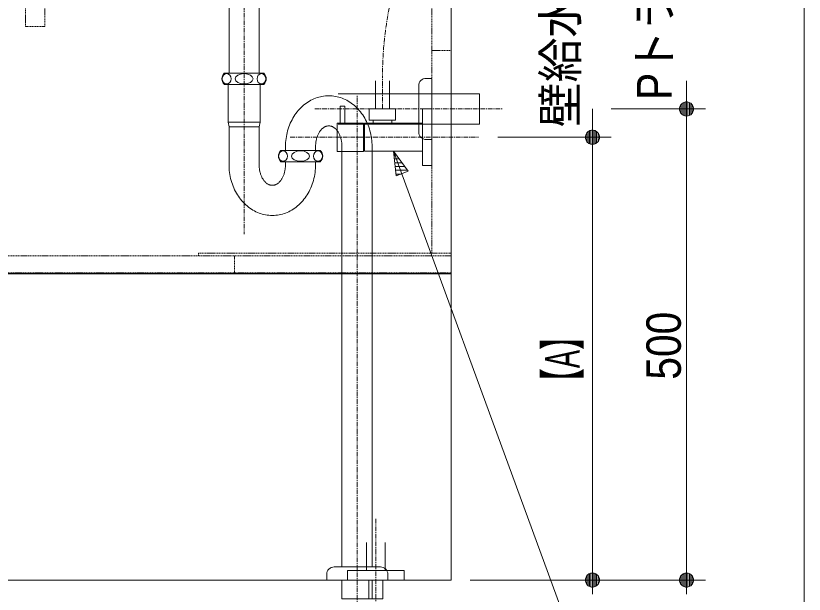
# Model space of a CAD drawing. Units: millimetres, scale not verified. Extents: x -6062 to 6062, y -3045 to 3045.
# Drawn here: x 1375 to 2212, y -2085 to -1471 of the extents above; entities that cross this region are included whole.
import ezdxf
from ezdxf.enums import TextEntityAlignment as Align

# ---------------------------------------------------------------- set-up
doc = ezdxf.new("R2010")
doc.units = ezdxf.units.MM
doc.header["$LTSCALE"] = 20
doc.linetypes.add('CHAIN1', pattern=[8, 5, -1, 1, -1])
doc.linetypes.add('DASHED1', pattern=[1.8, 1.2, -0.6])
for name, color, linetype, lineweight in [('0-0_1図面枠', 7, 'Continuous', 9), ('0-1_5ボウル・キャビネット', 7, 'Continuous', 9), ('0-2_2寸法-1', 7, 'Continuous', 9), ('0-3_0', 7, 'Continuous', 9), ('0-4_2寸法-2', 7, 'Continuous', 9), ('0-5_4給排水', 7, 'Continuous', 9), ('0-6_2寸法-3', 7, 'Continuous', 9)]:
    doc.layers.add(name, color=color, linetype=linetype, lineweight=lineweight)
doc.styles.add('ＭＳ Ｐゴシック', font='')
doc.styles.get('ＭＳ Ｐゴシック').set_extended_font_data('MS PGothic')

# ---------------------------------------------------------------- blocks, each defined once
blk = doc.blocks.new('グループ-2')
at = {"layer": '0-0_1図面枠'}
blk.add_lwpolyline([(-80000, 55400), (80000, 55400), (80000, -55400), (-80000, -55400)], close=True, dxfattribs=at)
blk = doc.blocks.new('図面枠')
at = {"layer": '0-0_1図面枠'}
blk.add_blockref('グループ-2', (0, 0), dxfattribs=at)
blk = doc.blocks.new('グループ-15')
at = {"layer": '0-5_4給排水', "linetype": 'CHAIN1'}
blk.add_line((70900, -40100), (70900, -42300), dxfattribs=at)
at = {"layer": '0-5_4給排水'}
blk.add_lwpolyline([(70700, -40600), (70700, -41200), (71100, -41200), (71100, -40600)], dxfattribs=at)
for points in [[(70300, -41200), (71500, -41200), (71500, -41400), (70300, -41400)], [(70750, -41400), (71050, -41400), (71050, -41800), (70750, -41800)]]:
    blk.add_lwpolyline(points, close=True, dxfattribs=at)
blk = doc.blocks.new('グループ-30')
at = {"layer": '0-1_5ボウル・キャビネット'}
blk.add_line((62514, -28541), (62674, -28541), dxfattribs=at)
for points in [[(62414, -28211), (62374, -28211), (62374, -28541), (62414, -28541)], [(62774, -28211), (62984, -28211), (62984, -28541), (62774, -28541)]]:
    blk.add_lwpolyline(points, dxfattribs=at)
blk = doc.blocks.new('グループ-31')
at = {"layer": '0-1_5ボウル・キャビネット', "linetype": 'CHAIN1'}
blk.add_line((63204, -28376), (62110, -28376), dxfattribs=at)
at = {"layer": '0-1_5ボウル・キャビネット'}
for points in [[(62242, -28234), (62262, -28234), (62262, -28518), (62242, -28518), (62210, -28486), (62210, -28266)], [(62262, -28481), (62262, -28271), (62298, -28271), (62298, -28481)], [(62298, -28546), (62298, -28206), (62334, -28206), (62334, -28546)], [(62334, -28521), (62334, -28231), (62374, -28231), (62374, -28521)], [(62414, -28376), (62414, -28160), (62814, -28160), (62814, -28190), (62444, -28190), (62444, -28376)], [(62414, -28376), (62444, -28376), (62444, -28190), (62774, -28190), (62774, -28570), (62674, -28570), (62674, -28376), (62514, -28376), (62514, -28570), (62414, -28570)], [(62984, -28476), (62984, -28276), (63104, -28276), (63104, -28476)]]:
    blk.add_lwpolyline(points, close=True, dxfattribs=at)
blk.add_blockref('グループ-30', (0, 0), dxfattribs=at)
blk = doc.blocks.new('グループ-32')
at = {"layer": '0-1_5ボウル・キャビネット', "linetype": 'DASHED1'}
for p, q in [((72500, -27750), (61740, -27750)), ((62240, -27750), (62240, -34900)), ((72500, -28160), (62250, -28160)), ((72090, -28160), (72090, -34462)), ((72090, -30160), (72500, -30160)), ((67900, -34520), (67900, -34880))]:
    blk.add_line(p, q, dxfattribs=at)
at = {"layer": '0-1_5ボウル・キャビネット'}
for p, q in [((61680, -28190), (61740, -28190)), ((61680, -34830), (61740, -34830)), ((62240, -34890), (72500, -34890))]:
    blk.add_line(p, q, dxfattribs=at)
for points in [[(61680, -34830), (61500, -34830), (61500, -27630), (61680, -27630)], [(61740, -27600), (72500, -27600), (72500, -34900), (61740, -34900)]]:
    blk.add_lwpolyline(points, close=True, dxfattribs=at)
at = {"layer": '0-1_5ボウル・キャビネット', "linetype": 'DASHED1'}
for points in [[(61740, -28190), (62210, -28190), (62210, -34830), (61740, -34830)], [(63865, -28160), (63865, -29650), (63455, -29650), (63455, -28160)], [(67130, -34520), (67130, -34460), (72500, -34460)]]:
    blk.add_lwpolyline(points, dxfattribs=at)
blk.add_lwpolyline([(62250, -34520), (72500, -34520), (72500, -34880), (62250, -34880)], close=True, dxfattribs=at)
at = {"layer": '0-1_5ボウル・キャビネット'}
blk.add_blockref('グループ-31', (0, 0), dxfattribs=at)
blk = doc.blocks.new('_Dot')
at = {"layer": '0-3_0'}
for p, q in [((-10, 0), (-20, 0)), ((9.78, 2), (-9.78, 2)), ((7.99, 6), (-7.99, 6)), ((9.16, -3.98), (-9.16, -3.98)), ((6, -7.98), (-6, -7.98))]:
    blk.add_line(p, q, dxfattribs=at)
for points in [[(10, 0), (9.92, 1.25), (9.69, 2.49), (9.3, 3.68), (8.76, 4.82), (8.09, 5.88), (7.29, 6.85), (6.37, 7.71), (5.36, 8.44), (4.26, 9.05), (3.09, 9.51), (1.87, 9.82), (0.63, 9.98), (-0.63, 9.98), (-1.87, 9.82), (-3.09, 9.51), (-4.26, 9.05), (-5.36, 8.44), (-6.37, 7.71), (-7.29, 6.85), (-8.09, 5.88), (-8.76, 4.82), (-9.3, 3.68), (-9.69, 2.49), (-9.92, 1.25), (-10, 0), (0, 0)], [(-10, 0), (-9.92, -1.25), (-9.69, -2.49), (-9.3, -3.68), (-8.76, -4.82), (-8.09, -5.88), (-7.29, -6.85), (-6.37, -7.71), (-5.36, -8.44), (-4.26, -9.05), (-3.09, -9.51), (-1.87, -9.82), (-0.63, -9.98), (0.63, -9.98), (1.87, -9.82), (3.09, -9.51), (4.26, -9.05), (5.36, -8.44), (6.37, -7.71), (7.29, -6.85), (8.09, -5.88), (8.76, -4.82), (9.3, -3.68), (9.69, -2.49), (9.92, -1.25), (10, 0), (0, 0)]]:
    blk.add_lwpolyline(points, close=True, dxfattribs=at)
blk = doc.blocks.new('グループ-58')
at = {"layer": '0-5_4給排水', "linetype": 'CHAIN1'}
for p, q in [((68100, -22480), (68100, -34060)), ((70500, -42300), (70500, -31120)), ((69600, -31400), (73600, -31400))]:
    blk.add_line(p, q, dxfattribs=at)
at = {"layer": '0-5_4給排水'}
for p, q in [((68519.8, -30640), (67680.2, -30640)), ((67680.8, -30880), (68519.2, -30880)), ((71810, -31890), (71810, -30910)), ((68440, -31680), (67760, -31680)), ((67780, -31780), (68420, -31780)), ((69719.8, -32280), (68880.2, -32280)), ((68980, -32280), (68980, -32200)), ((69620, -32280), (69620, -32200)), ((68880.8, -32520), (69719.2, -32520)), ((68980, -32580), (68980, -32520)), ((69620, -32580), (69620, -32520)), ((69855, -41306.7), (69855, -41280))]:
    blk.add_line(p, q, dxfattribs=at)
for points in [[(67780, -28980), (68420, -28980), (68420, -30640), (67780, -30640)], [(70180, -41400), (70820, -41400), (70820, -41800), (70180, -41800)]]:
    blk.add_lwpolyline(points, close=True, dxfattribs=at)
for points in [[(71970, -30750), (72090, -30750), (72090, -32050), (71970, -32050)], [(67780, -32580), (67780, -31780), (67760, -31680), (67760, -30880), (68440, -30880), (68440, -31680), (68420, -31780), (68420, -32580)], [(69936.9, -31120.8), (69900, -31120), (69863.1, -31120.8), (69826.7, -31123.2), (69790.8, -31127.1), (69755.3, -31132.6), (69720.2, -31139.7), (69685.6, -31148.4), (69651.4, -31158.7), (69617.7, -31170.5), (69584.4, -31183.9), (69551.6, -31198.9), (69519.3, -31215.5), (69487.3, -31233.7), (69455.9, -31253.4), (69424.8, -31274.7), (69394.3, -31297.6), (69364.1, -31322.1), (69334.5, -31348.1), (69305.9, -31375.2), (69278.5, -31403.4), (69252.2, -31432.5), (69227.1, -31462.8), (69203, -31494), (69180.2, -31526.3), (69158.4, -31559.7), (69137.8, -31594.1), (69118.3, -31629.5), (69100, -31666), (69082.8, -31703.5), (69066.8, -31742), (69051.8, -31781.6), (69038.2, -31821.9), (69026, -31862.6), (69015.2, -31903.6), (69005.9, -31944.9), (68998, -31986.6), (68991.5, -32028.6), (68986.5, -32070.9), (68982.9, -32113.6)], [(70820, -32200), (70819.3, -32156.6), (70817.1, -32113.6), (70813.5, -32070.9), (70808.5, -32028.6), (70802, -31986.6), (70794.1, -31944.9), (70784.8, -31903.6), (70774, -31862.6), (70761.8, -31821.9), (70748.2, -31781.6), (70733.2, -31742), (70717.2, -31703.5), (70700, -31666), (70681.7, -31629.5), (70662.2, -31594.1), (70641.6, -31559.7), (70619.8, -31526.3), (70597, -31494), (70572.9, -31462.8), (70547.8, -31432.5), (70521.5, -31403.4), (70494.1, -31375.2), (70465.5, -31348.1), (70435.9, -31322.1), (70405.7, -31297.6), (70375.2, -31274.7), (70344.1, -31253.4), (70312.7, -31233.7), (70280.7, -31215.5), (70248.4, -31198.9), (70215.6, -31183.9), (70182.3, -31170.5), (70148.6, -31158.7), (70114.4, -31148.4), (70079.8, -31139.7), (70044.7, -31132.6), (70009.2, -31127.1), (69973.3, -31123.2), (69936.9, -31120.8)], [(70100, -31080), (73100, -31080), (73100, -31720), (70100, -31720)], [(69911.2, -31760.3), (69900, -31760), (69888.8, -31760.3), (69877.7, -31761.3), (69866.8, -31762.9), (69856, -31765.1), (69845.3, -31768), (69834.7, -31771.6), (69824.3, -31775.8), (69814.1, -31780.6), (69804, -31786.1), (69794, -31792.2), (69784.1, -31798.9), (69774.4, -31806.3), (69764.8, -31814.4), (69755.4, -31823), (69746.1, -31832.4), (69736.9, -31842.3), (69727.9, -31852.9), (69719.2, -31864), (69710.9, -31875.4), (69702.8, -31887.3), (69695.2, -31899.6), (69687.9, -31912.4), (69680.9, -31925.5), (69674.3, -31939.1), (69668, -31953.1), (69662.1, -31967.6), (69656.5, -31982.4), (69651.3, -31997.7), (69646.4, -32013.4), (69641.9, -32029.5), (69637.7, -32046), (69634, -32062.5), (69630.7, -32079.2), (69627.9, -32096.1), (69625.5, -32113.1), (69623.5, -32130.2), (69622, -32147.4), (69620.9, -32164.8)], [(70180, -32200), (70179.8, -32182.3), (70179.1, -32164.8), (70178, -32147.4), (70176.5, -32130.2), (70174.5, -32113.1), (70172.1, -32096.1), (70169.3, -32079.2), (70166, -32062.5), (70162.3, -32046), (70158.1, -32029.5), (70153.6, -32013.4), (70148.7, -31997.7), (70143.5, -31982.4), (70137.9, -31967.6), (70132, -31953.1), (70125.7, -31939.1), (70119.1, -31925.5), (70112.1, -31912.4), (70104.8, -31899.6), (70097.2, -31887.3), (70089.1, -31875.4), (70080.8, -31864), (70072.1, -31852.9), (70063.1, -31842.3), (70053.9, -31832.4), (70044.6, -31823), (70035.2, -31814.4), (70025.6, -31806.3), (70015.9, -31798.9), (70006, -31792.2), (69996, -31786.1), (69985.9, -31780.6), (69975.7, -31775.8), (69965.3, -31771.6), (69954.7, -31768), (69944, -31765.1), (69933.2, -31762.9), (69922.3, -31761.3), (69911.2, -31760.3)], [(68982.9, -32113.6), (68980.7, -32156.6), (68980, -32200), (68980, -32200)], [(69620.9, -32164.8), (69620.2, -32182.3), (69620, -32200), (69620, -32200)], [(70180, -32200), (70180, -41120), (70820, -41120), (70820, -32200)], [(67780, -32580), (67780.7, -32623.4), (67782.9, -32666.4), (67786.5, -32709.1), (67791.5, -32751.4), (67798, -32793.4), (67805.9, -32835.1), (67815.2, -32876.4), (67826, -32917.4), (67838.2, -32958.1), (67851.8, -32998.4), (67866.8, -33038), (67882.8, -33076.5), (67900, -33114), (67918.3, -33150.5), (67937.8, -33185.9), (67958.4, -33220.3), (67980.2, -33253.7), (68003, -33286), (68027.1, -33317.2), (68052.2, -33347.5), (68078.5, -33376.6), (68105.9, -33404.8), (68134.5, -33431.9), (68164.1, -33457.9), (68194.3, -33482.4), (68224.8, -33505.3), (68255.9, -33526.6), (68287.3, -33546.3), (68319.3, -33564.5), (68351.6, -33581.1), (68384.4, -33596.1), (68417.7, -33609.5), (68451.4, -33621.3), (68485.6, -33631.6), (68520.2, -33640.3), (68555.3, -33647.4), (68590.8, -33652.9), (68626.7, -33656.8), (68663.1, -33659.2)], [(68420, -32580), (68420.2, -32597.7), (68420.9, -32615.2), (68422, -32632.6), (68423.5, -32649.8), (68425.5, -32666.9), (68427.9, -32683.9), (68430.7, -32700.8), (68434, -32717.5), (68437.7, -32734), (68441.9, -32750.5), (68446.4, -32766.6), (68451.3, -32782.3), (68456.5, -32797.6), (68462.1, -32812.4), (68468, -32826.9), (68474.3, -32840.9), (68480.9, -32854.5), (68487.9, -32867.6), (68495.2, -32880.4), (68502.8, -32892.7), (68510.9, -32904.6), (68519.2, -32916), (68527.9, -32927.1), (68536.9, -32937.7), (68546.1, -32947.6), (68555.4, -32957), (68564.8, -32965.6), (68574.4, -32973.7), (68584.1, -32981.1), (68594, -32987.8), (68604, -32993.9), (68614.1, -32999.4), (68624.3, -33004.2), (68634.7, -33008.4), (68645.3, -33012), (68656, -33014.9), (68666.8, -33017.1), (68677.7, -33018.7), (68688.8, -33019.7)], [(68688.8, -33019.7), (68700, -33020), (68711.2, -33019.7), (68722.3, -33018.7), (68733.2, -33017.1), (68744, -33014.9), (68754.7, -33012), (68765.3, -33008.4), (68775.7, -33004.2), (68785.9, -32999.4), (68796, -32993.9), (68806, -32987.8), (68815.9, -32981.1), (68825.6, -32973.7), (68835.2, -32965.6), (68844.6, -32957), (68853.9, -32947.6), (68863.1, -32937.7), (68872.1, -32927.1), (68880.8, -32916), (68889.1, -32904.6), (68897.2, -32892.7), (68904.8, -32880.4), (68912.1, -32867.6), (68919.1, -32854.5), (68925.7, -32840.9), (68932, -32826.9), (68937.9, -32812.4), (68943.5, -32797.6), (68948.7, -32782.3), (68953.6, -32766.6), (68958.1, -32750.5), (68962.3, -32734), (68966, -32717.5), (68969.3, -32700.8), (68972.1, -32683.9), (68974.5, -32666.9), (68976.5, -32649.8), (68978, -32632.6), (68979.1, -32615.2)], [(68979.1, -32615.2), (68979.8, -32597.7), (68980, -32580)], [(69617.1, -32666.4), (69619.3, -32623.4), (69620, -32580), (69620, -32580)], [(68663.1, -33659.2), (68700, -33660), (68736.9, -33659.2), (68773.3, -33656.8), (68809.2, -33652.9), (68844.7, -33647.4), (68879.8, -33640.3), (68914.4, -33631.6), (68948.6, -33621.3), (68982.3, -33609.5), (69015.6, -33596.1), (69048.4, -33581.1), (69080.7, -33564.5), (69112.7, -33546.3), (69144.1, -33526.6), (69175.2, -33505.3), (69205.7, -33482.4), (69235.9, -33457.9), (69265.5, -33431.9), (69294.1, -33404.8), (69321.5, -33376.6), (69347.8, -33347.5), (69372.9, -33317.2), (69397, -33286), (69419.8, -33253.7), (69441.6, -33220.3), (69462.2, -33185.9), (69481.7, -33150.5), (69500, -33114), (69517.2, -33076.5), (69533.2, -33038), (69548.2, -32998.4), (69561.8, -32958.1), (69574, -32917.4), (69584.8, -32876.4), (69594.1, -32835.1), (69602, -32793.4), (69608.5, -32751.4), (69613.5, -32709.1), (69617.1, -32666.4)], [(70015, -41120), (70017.5, -41120), (70992.5, -41120), (70995, -41120)], [(71155, -41280), (71155, -41306.7), (71155, -41400), (69855, -41400), (69855, -41306.7)]]:
    blk.add_lwpolyline(points, dxfattribs=at)
for centre, radius, start, end in [((67798.5, -30759.7), 168.3, 134.66665, 180.15554), ((68401.5, -30759.7), 168.3, 359.84446, 45.33335), ((67798.5, -30759.7), 168.3, 180.1498, 225.63883), ((68401.5, -30759.7), 168.3, 314.36117, 359.8502), ((71970, -30910), 160, 90, 180), ((71970, -31890), 160, 180, 270), ((68998.5, -32399.7), 168.3, 134.66665, 180.15554), ((69601.5, -32399.7), 168.3, 359.84446, 45.33335), ((68998.5, -32399.7), 168.3, 180.1498, 225.63883), ((69601.5, -32399.7), 168.3, 314.36117, 359.8502), ((70015, -41280), 160, 90, 180), ((70995, -41280), 160, 0, 90)]:
    blk.add_arc(centre, radius, start, end, dxfattribs=at)
for centre, major_axis, ratio in [((67730, -30760), (0, 110), 0.863636), ((68100, -30760), (190, 0), 0.578947), ((68470, -30760), (0, 110), 0.863636), ((68930, -32400), (0, 110), 0.863636), ((69300, -32400), (190, 0), 0.578947), ((69670, -32400), (0, 110), 0.863636)]:
    blk.add_ellipse(centre, major_axis=major_axis, ratio=ratio, dxfattribs=at)
blk = doc.blocks.new('止水栓_側面')
at = {"layer": '0-5_4給排水', "linetype": 'CHAIN1'}
blk.add_line((-3010, 0), (1000, 0), dxfattribs=at)
at = {"layer": '0-5_4給排水'}
blk.add_lwpolyline([(-900, 1200), (-900, 600), (-1200, 600), (-1200, 1200)], dxfattribs=at)
for points in [[(-1950, 660), (-1850, 660), (-1850, 300), (-1950, 300)], [(-1330, 600), (-770, 600), (-770, 360), (-1330, 360)], [(-200, 600), (0, 600), (0, -600), (-200, -600)], [(-1250, 360), (-850, 360), (-850, 298), (-1250, 298)], [(-1450, -300), (-2010, -300), (-2010, 300), (-1450, 300)], [(-1450, 240), (-1430, 240), (-1430, -240), (-1450, -240)], [(-1430, 298), (-200, 298), (-200, -298), (-1430, -298)]]:
    blk.add_lwpolyline(points, close=True, dxfattribs=at)
blk = doc.blocks.new('グループ-59')
at = {"layer": '0-5_4給排水', "linetype": 'CHAIN1'}
for p, q in [((71500, -24900), (71500, -20520)), ((71213.7, -29098.6), (71326.3, -28574.6))]:
    blk.add_line(p, q, dxfattribs=at)
at = {"layer": '0-5_4給排水'}
for p, q in [((69825.5, -21255.3), (69825.5, -21415.3)), ((71105, -21235.3), (71102.3, -21433.2)), ((71938.7, -21115.3), (71106.7, -21115.3)), ((69845.5, -21435.3), (69982.6, -21435.3)), ((70268.3, -21435.3), (71102.2, -21435.3)), ((71500.9, -21834.2), (71940, -21600.7)), ((71048.7, -21645.1), (71048.7, -21815.3)), ((71950, -21886), (71050, -21886)), ((71068.7, -21835.3), (71496.2, -21835.3)), ((71095.1, -21880), (71099, -21835.3)), ((71904.9, -21880), (71898.5, -21806.5)), ((68694.7, -22030.8), (68575.7, -22475.1)), ((68632.9, -22616.8), (68957.5, -22703.7)), ((71950, -24394), (71050, -24394)), ((71500, -24400), (71060, -24400)), ((71500, -24400), (71940, -24400))]:
    blk.add_line(p, q, dxfattribs=at)
for points in [[(71106.7, -21092.1), (71106.7, -21115.3), (71105, -21235.3), (69845.5, -21235.3)], [(71945.3, -21591.7), (71938.7, -21115.3), (71938.7, -21106.5)], [(71050, -24394), (71056, -24400), (71500, -24400), (71944, -24400), (71950, -24394), (71950, -21886), (71944, -21880), (71500, -21880), (71056, -21880), (71050, -21886), (71050, -22641.2), (68719.2, -22016.6)], [(68589.8, -22499.6), (68623.6, -22508.7), (68630.4, -22510.5), (68611.7, -22580)], [(68994.2, -22682.5), (69012.9, -22613), (69019.6, -22614.8), (71050, -23158.8), (71050, -24394)], [(71107.2, -22781.3), (71105, -22769.1), (71102.5, -22756.8), (71099.9, -22744.6), (71097, -22732.4), (71094, -22720.7), (71091, -22709.7), (71088, -22699.6), (71085, -22690.3), (71081.9, -22681.7), (71078.8, -22674), (71075.7, -22667.1), (71072.6, -22661.1), (71069.4, -22655.8), (71066.2, -22651.3), (71063, -22647.7), (71059.8, -22644.8), (71056.6, -22642.8), (71053.3, -22641.6), (71050, -22641.2)], [(71047.5, -23158.1), (71050.4, -23157.9), (71053.7, -23156.8), (71057, -23154.9), (71060.3, -23152.2), (71063.6, -23148.6), (71066.9, -23144.3), (71070.3, -23139.1), (71073.6, -23133.1), (71077, -23126.3), (71080.3, -23118.7), (71083.7, -23110.3), (71087.1, -23101.1), (71090.4, -23091), (71093.7, -23080.5), (71096.8, -23069.8), (71099.6, -23059), (71102.3, -23048), (71104.7, -23036.9), (71107, -23025.7), (71109, -23014.3), (71110.8, -23002.8), (71112.4, -22991.1), (71113.8, -22979.3), (71114.9, -22967.3), (71115.9, -22955.2), (71116.7, -22943), (71117.2, -22930.6), (71117.5, -22918.1), (71117.7, -22905.5), (71117.6, -22893), (71117.3, -22880.5), (71116.8, -22868), (71116, -22855.5), (71115.1, -22843.1), (71113.9, -22830.7), (71112.6, -22818.3), (71111, -22805.9), (71109.2, -22793.6), (71107.2, -22781.3)]]:
    blk.add_lwpolyline(points, dxfattribs=at)
at = {"layer": '0-5_4給排水', "linetype": 'CHAIN1'}
for points in [[(71500, -26938.1), (71500, -26772.8), (71500, -26273.2), (71500, -24400)], [(71040, -31400), (71040, -30900.5), (71040, -30735.2)]]:
    blk.add_lwpolyline(points, dxfattribs=at)
at = {"layer": '0-5_4給排水'}
for centre, radius, start, end in [((71126.7, -21092.1), 20, 142.8192, 180), ((71126.7, -21092.1), 20, 105.63841, 142.8192), ((71498.7, -22421), 1400, 88.95973, 105.6384), ((71498.7, -22421), 1400, 72.28107, 88.95973), ((71918.7, -21106.5), 20, 36.14053, 72.28107), ((71918.7, -21106.5), 20, 0, 36.14053), ((69845.5, -21255.3), 20, 135, 180), ((69845.5, -21255.3), 20, 90, 135), ((69845.5, -21415.3), 20, 180, 225), ((69845.5, -21415.3), 20, 225, 270), ((70125.5, -21575.3), 200, 90, 135.573), ((70125.5, -21575.3), 200, 44.427, 90), ((70652.3, -21427.1), 450, 345.78827, 358.94747), ((70652.3, -21427.1), 450, 332.36262, 345.78827), ((71935.3, -21591.8), 10, 297.99996, 329.39786), ((71935.3, -21591.8), 10, 329.39786, 0.79576), ((71068.7, -21645.1), 20, 166.18131, 180), ((71068.7, -21645.1), 20, 152.36262, 166.18131), ((71500, -21841.3), 400, 16.92348, 28.84696), ((71500, -21841.3), 400, 5, 16.92348), ((71068.7, -21815.3), 20, 180, 225), ((71068.7, -21815.3), 20, 225, 270), ((71496.2, -21825.3), 10, 270, 284.00001), ((71496.2, -21825.3), 10, 284.00001, 298.00001), ((68714, -22036), 20, 120, 164.99998), ((68714, -22036), 20, 75.00002, 120), ((68595, -22480.3), 20, 165.00002, 210), ((68595, -22480.3), 20, 210, 254.99998), ((68640.7, -22587.8), 30, 165, 210), ((68640.7, -22587.8), 30, 210, 255), ((68784.6, -22700), 250, 75, 130.08079), ((68784.6, -22700), 250, 19.91921, 75), ((68965.3, -22674.8), 30, 255, 300), ((68965.3, -22674.8), 30, 300, 345)]:
    blk.add_arc(centre, radius, start, end, dxfattribs=at)
at = {"layer": '0-5_4給排水', "linetype": 'CHAIN1'}
for centre, start, end in [((63705.2, -26938.1), 347.88027, 0), ((78834.8, -30735.2), 167.88027, 180)]:
    blk.add_arc(centre, 7794.8, start, end, dxfattribs=at)
at = {"layer": '0-5_4給排水'}
blk.add_blockref('止水栓_側面', (72090, -32000), dxfattribs=at)

msp = doc.modelspace()

# ---------------------------------------------------------------- linework, layer by layer
at = {"layer": '0-1_5ボウル・キャビネット'}
msp.add_lwpolyline([(1837.5, -1070), (1837.5, -2070), (1237.5, -2070)], dxfattribs=at)
at = {"layer": '0-2_2寸法-1'}
for p, q in [((2007.5, -1570), (2107.5, -1570)), ((2087.5, -1585.01), (2087.5, -2054.99)), ((1887, -1600), (2007.5, -1600)), ((1987.5, -1615.01), (1987.5, -2054.99)), ((1857.5, -2070), (2007.5, -2070)), ((2007.5, -2070), (2107.5, -2070))]:
    msp.add_line(p, q, dxfattribs=at)
at = {"layer": '0-4_2寸法-2'}
for p, q in [((2087.5, -1554.99), (2087.5, -1539.99)), ((1987.5, -1584.99), (1987.5, -1569.99)), ((2007.5, -1570), (2107.5, -1570)), ((2087.5, -1570), (2087.5, -2070)), ((1887, -1600), (2007.5, -1600)), ((1987.5, -1600), (1987.5, -2070)), ((1857.5, -2070), (2007.5, -2070)), ((2007.5, -2070), (2107.5, -2070))]:
    msp.add_line(p, q, dxfattribs=at)
at = {"layer": '0-6_2寸法-3'}
for p, q in [((1776.36, -1615.05), (1776.27, -1615.05)), ((1779.26, -1619.05), (1776.69, -1619.05)), ((1782.17, -1623.05), (1777.11, -1623.05)), ((1785.07, -1627.05), (1777.53, -1627.05)), ((1787.98, -1631.05), (1777.95, -1631.05)), ((1790.89, -1635.05), (1778.37, -1635.05)), ((1784.21, -1639.05), (1778.79, -1639.05))]:
    msp.add_line(p, q, dxfattribs=at)
msp.add_lwpolyline([(1642.43, -2420), (2071.62, -2420), (1776.25, -1614.9)], dxfattribs=at)
msp.add_lwpolyline([(1779, -1641.05), (1776.25, -1614.9), (1791.7, -1636.17)], close=True, dxfattribs=at)
msp.add_lwpolyline([(1779, -1641.05), (1776.25, -1614.9), (1791.7, -1636.17)], close=True, dxfattribs=at)

# ---------------------------------------------------------------- block references
at = {"layer": '0-0_1図面枠', "xscale": 0.05, "yscale": 0.05}
msp.add_blockref('図面枠', (-1787.5, 0), dxfattribs=at)
at = {"layer": '0-1_5ボウル・キャビネット', "xscale": 0.05, "yscale": 0.05}
msp.add_blockref('グループ-32', (-1787.5, 0), dxfattribs=at)
at = {"layer": '0-2_2寸法-1', "xscale": 0.7503418, "yscale": 0.7503418}
for p, rotation in [((2087.5, -1570), 90), ((1987.5, -1600), 90), ((1987.5, -2070), 270), ((2087.5, -2070), 270)]:
    msp.add_blockref('_Dot', p, dxfattribs=dict(at, rotation=rotation))
at = {"layer": '0-4_2寸法-2', "xscale": 0.7503418, "yscale": 0.7503418}
for p, rotation in [((2087.5, -1570), 270), ((1987.5, -1600), 270), ((1987.5, -2070), 90), ((2087.5, -2070), 90)]:
    msp.add_blockref('_Dot', p, dxfattribs=dict(at, rotation=rotation))
at = {"layer": '0-5_4給排水', "xscale": 0.05, "yscale": 0.05}
for name in ['グループ-59', 'グループ-58', 'グループ-15']:
    msp.add_blockref(name, (-1787.5, 0), dxfattribs=at)

# ---------------------------------------------------------------- texts
at = {"layer": '0-2_2寸法-1', "style": 'ＭＳ Ｐゴシック'}
for s, height, width, p in [('500', 36.66, 0.9, (2092.46, -1857.28)), ('【A】', 36.69, 0.6, (1984.87, -1875.05))]:
    msp.add_text(s, height=height, rotation=90, dxfattribs=dict(at, width=width)).set_placement(p, align=Align.BOTTOM_LEFT)
at = {"layer": '0-4_2寸法-2', "style": 'ＭＳ Ｐゴシック'}
for s, width, p in [('Pトラップ排水位置', 0.9, (2082.52, -1560.42)), ('壁給水・給湯位置', 0.95, (1982.62, -1589.36))]:
    msp.add_text(s, height=36.66, rotation=90, dxfattribs=dict(at, width=width)).set_placement(p, align=Align.BOTTOM_LEFT)

doc.saveas('drawing.dxf')
